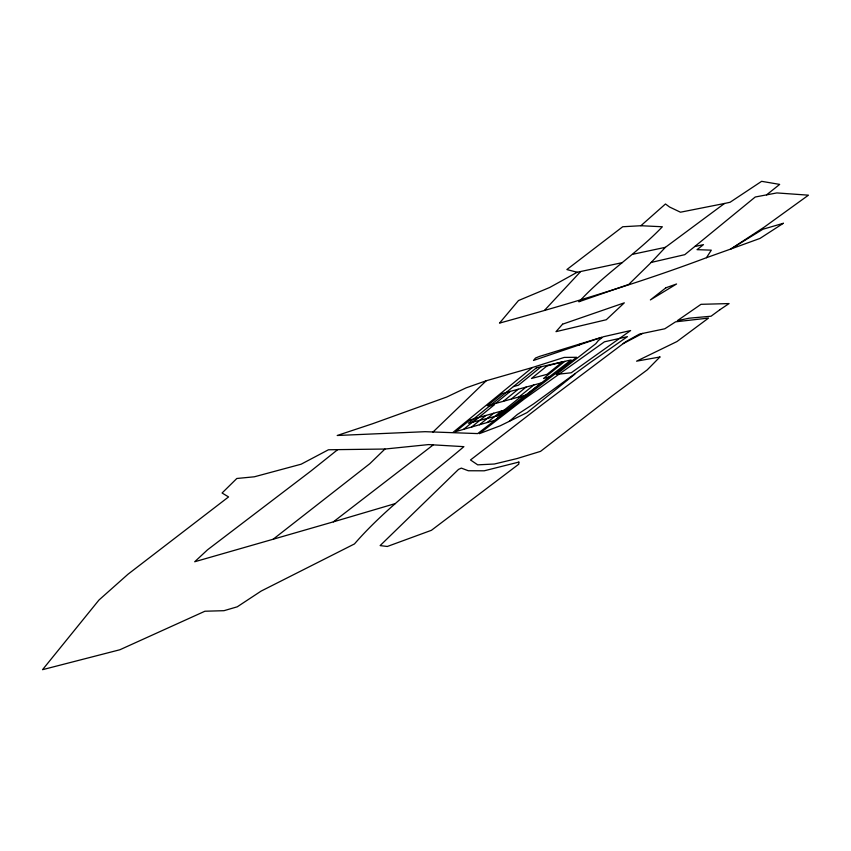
<?xml version="1.0" encoding="UTF-8"?>
<svg xmlns="http://www.w3.org/2000/svg" width="851" height="851" viewBox="0 0 851 851"><rect width="100%" height="100%" fill="white"/><g stroke="black" fill="none" stroke-linecap="round" stroke-linejoin="round"><path stroke-width="1.28" d="M577.18 272.256L549.735 287.457L518.482 300.552L499.516 323.114C569.223 303.892 638.697 283.181 706.468 257.693L711.308 250.162L697.043 249.662L703.469 244.631L694.724 246.545L684.789 254.662L651.196 262.438L628.74 284.425L578.829 301.786L580.435 300.254C605.604 273.214 636.888 253.46 662.365 226.76L640.888 225.728L622.719 226.749L566.862 269.554L577.18 272.256L622.134 262.682M544.714 310.126L580.435 271.767M651.196 262.438L665.397 247.333L724.488 203.485L730.062 202.272L761.634 181.327L779.676 184.401L766.56 194.868M384.95 449.041L369.823 463.689L273.15 539.236L194.698 561.756L207.495 549.842L310.806 471.114L337.709 449.636L384.95 449.041L428.574 444.584L463.891 446.658C426.776 478.241 386.471 507.047 354.441 543.949L261.119 591.094L237.248 606.816L223.983 610.688L204.921 611.231L119.874 649.76L42.55 669.673L98.982 600.019L128.065 574.17L228.568 496.931L222.079 493.006L236.823 478.485L254.364 476.794L301.148 464.199L328.443 449.775L337.709 449.636M432.946 432.074L486.24 380.769L532.418 367.504L564.202 357.42L576.595 357.292L477.709 433.584L425.138 431.691L337.198 435.489L372.515 423.766L446.647 397.055L466.071 387.865L486.24 380.769M579.063 345.123L580.478 343.793L601.817 337.273L533.492 360.452L535.524 358.026L539.545 356.399L580.478 343.793M640.888 225.728L665.471 203.985L669.535 207.006L680.46 212.207L724.488 203.485M509.313 421.319L517.344 414.469L533.609 403.885L589.998 362.717L627.464 336.634L604.444 341.815L524.354 398.917L479.368 433.67L500.239 425.777L527.088 412.586L574.851 374.174M453.03 432.382L532.418 367.504M694.724 246.545L755.241 197.006L776.867 192.922L808.45 195.177L764.23 227.132L730.807 249.024L706.468 257.693M463.635 429.319L477.9 417.724M495.378 403.502L510.281 391.386M473.156 422.022L494.484 404.682L489.495 406.076M541.151 366.738L518.408 385.226L513.419 386.577M471.592 427.032L485.847 415.469M503.335 401.3L518.227 389.226M479.464 424.755L493.718 413.235M511.206 399.119L526.099 387.088M487.251 422.511L501.505 411.033M518.993 396.96L533.885 384.971M496.952 415.916L519.621 397.694L523.759 396.545M564.787 361.377L543.534 378.472L549.097 376.972M273.15 539.236L333.358 521.854L433.031 445.052M623.209 343.613L642.558 333.422M333.358 521.854L395.236 503.601M633.293 254.162L665.397 247.333M518.855 462.082L518.78 464.178L431.425 530.301L387.301 546.48L380.12 545.597L458.529 469.39L461.327 468.103L468.305 470.752L484.23 470.805L518.855 462.082M598.466 340.421L595.774 343.719L556.277 374.419L571.234 372.781L630.623 330.55L603.125 336.815L598.466 340.421M562.575 324.178L556.001 331.656L606.295 319.731L624.315 302.839L562.575 324.178M659.929 356.984L647.207 369.898L612.146 395.906L540.534 451.37L517.004 458.572L494.367 464.018L477.709 464.848L470.507 459.965L543.289 403.778L625.687 341.751L639.495 334.071L664.801 328.784L675.588 321.827L708.553 318.072L676.971 341.549L636.569 361.175L659.929 356.984M469.858 420.011L455.604 431.648L494.952 420.288L509.217 408.842L469.858 420.011M502.239 393.577L487.336 405.736L526.695 394.821L541.587 382.876L502.239 393.577M536.449 367.802L468.422 423.234L499.526 415.256L571.149 359.93L536.449 367.802M546.938 365.962L531.471 378.493L547.108 374.323L562.575 361.877L546.938 365.962M665.929 287.776L650.377 299.924L676.577 283.979L665.929 287.776M719.946 309.679L711.053 316.221L689.097 318.2L677.364 320.667L701.011 304.318L729.073 303.573L719.946 309.679M783.335 223.302L759.996 238.418L730.807 249.024L762.879 229.249L783.335 223.302"/></g></svg>
